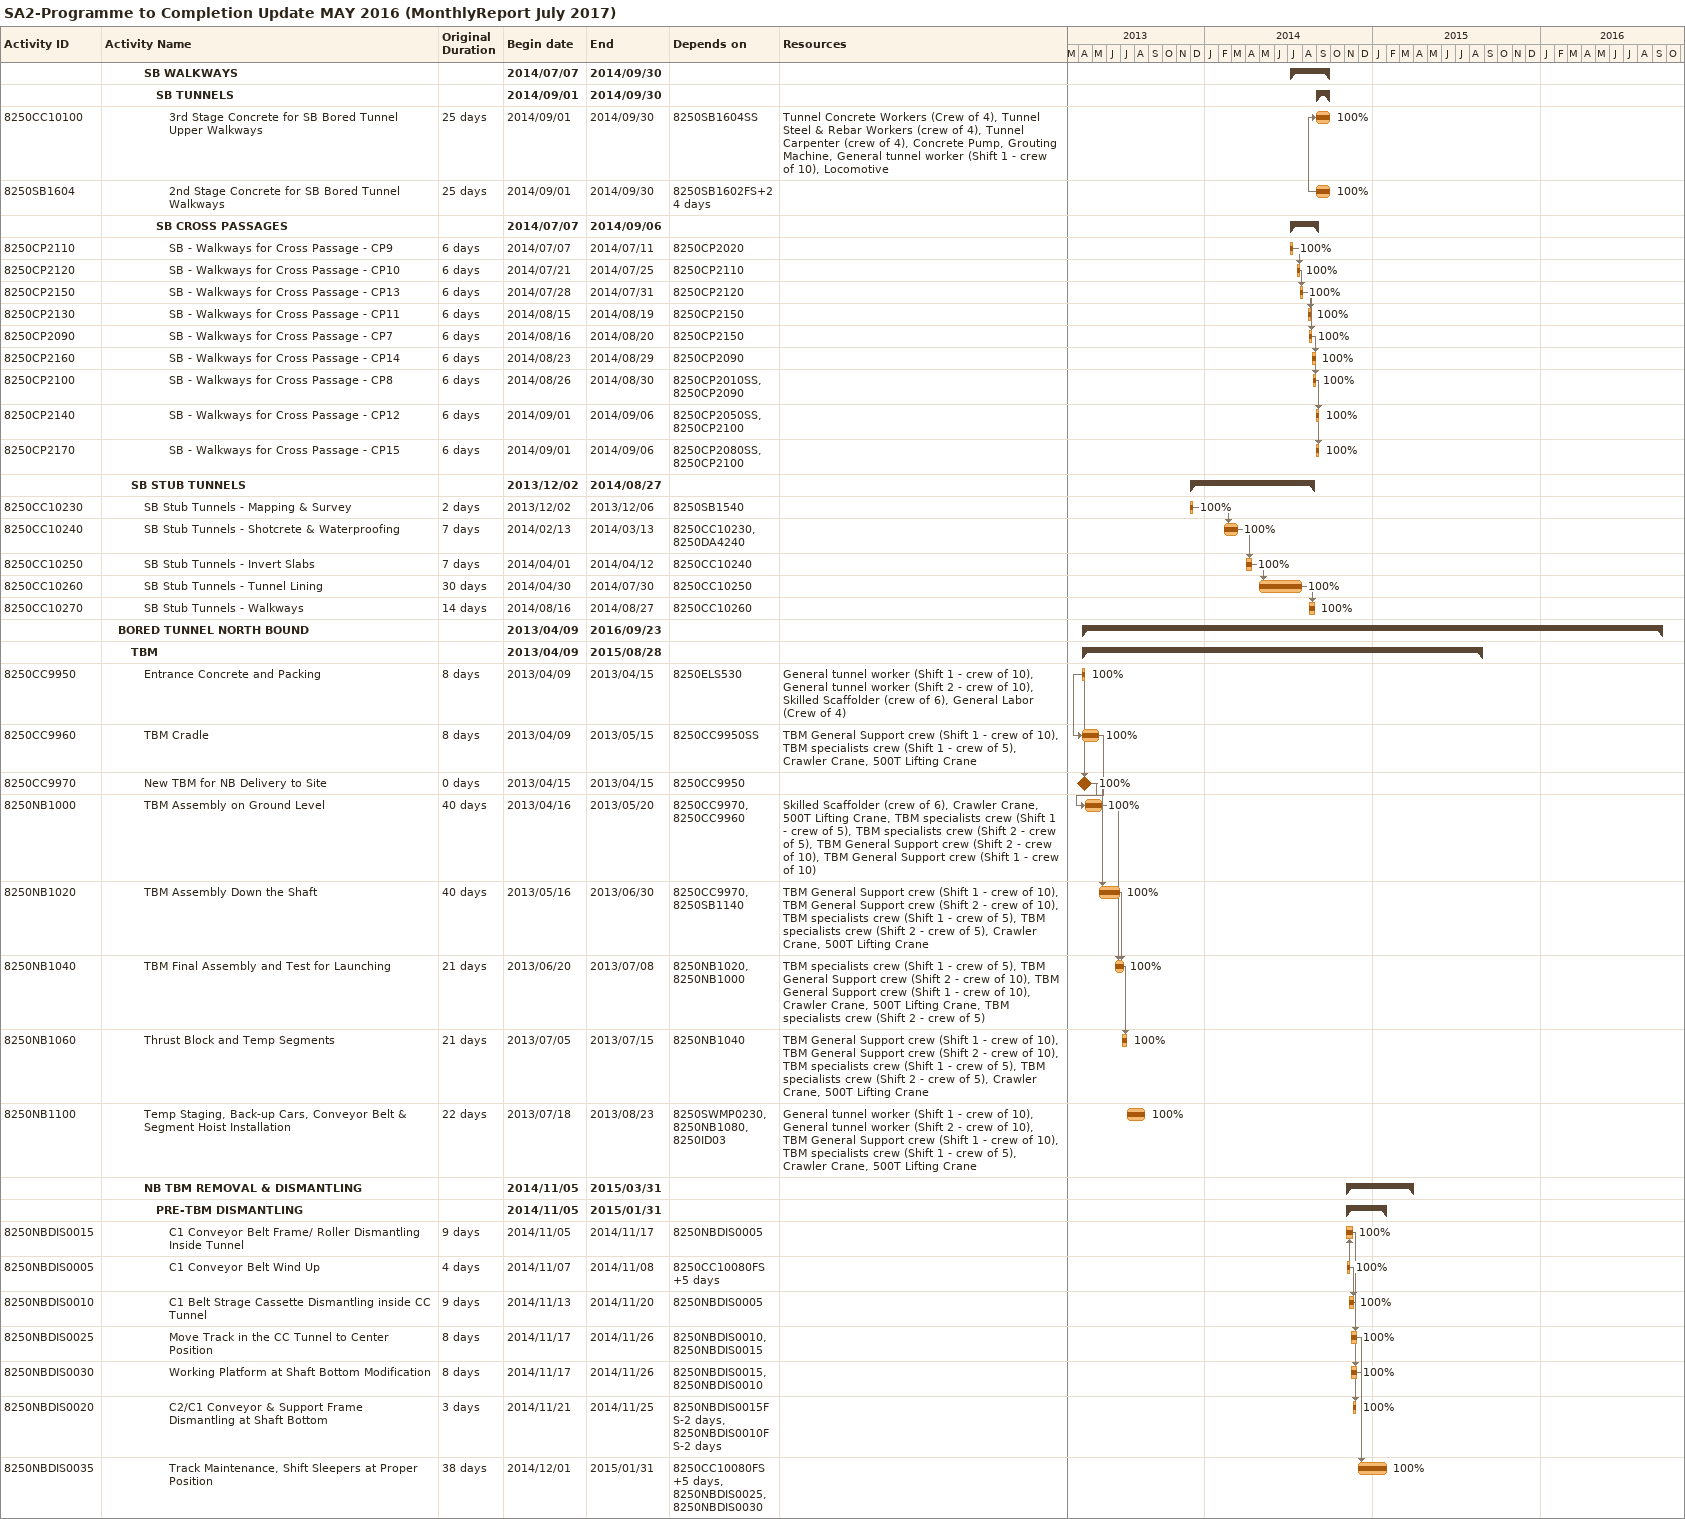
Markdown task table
SA2-Programme to Completion Update MAY 2016 (MonthlyReport July 2017)

| ID | Level | Task | Original duration | Start | Finish | Predecessors | Resources | % complete |
|---|---|---|---|---|---|---|---|---|
|  | 4 | **SB WALKWAYS** |  | 2014-07-07 | 2014-09-30 |  |  |  |
|  | 5 | **SB TUNNELS** |  | 2014-09-01 | 2014-09-30 |  |  |  |
| 8250CC10100 | 6 | 3rd Stage Concrete for SB Bored Tunnel Upper Walkways | 25d | 2014-09-01 | 2014-09-30 | 8250SB1604SS | Tunnel Concrete Workers (Crew of 4), Tunnel Steel & Rebar Workers (crew of 4), Tunnel Carpenter (crew of 4), Concrete Pump, Grouting Machine, General tunnel worker (Shift 1 - crew of 10), Locomotive | 100 |
| 8250SB1604 | 6 | 2nd Stage Concrete for SB Bored Tunnel Walkways | 25d | 2014-09-01 | 2014-09-30 | 8250SB1602FS+24d |  | 100 |
|  | 5 | **SB CROSS PASSAGES** |  | 2014-07-07 | 2014-09-06 |  |  |  |
| 8250CP2110 | 6 | SB - Walkways for Cross Passage - CP9 | 6d | 2014-07-07 | 2014-07-11 | 8250CP2020 |  | 100 |
| 8250CP2120 | 6 | SB - Walkways for Cross Passage - CP10 | 6d | 2014-07-21 | 2014-07-25 | 8250CP2110 |  | 100 |
| 8250CP2150 | 6 | SB - Walkways for Cross Passage - CP13 | 6d | 2014-07-28 | 2014-07-31 | 8250CP2120 |  | 100 |
| 8250CP2130 | 6 | SB - Walkways for Cross Passage - CP11 | 6d | 2014-08-15 | 2014-08-19 | 8250CP2150 |  | 100 |
| 8250CP2090 | 6 | SB - Walkways for Cross Passage - CP7 | 6d | 2014-08-16 | 2014-08-20 | 8250CP2150 |  | 100 |
| 8250CP2160 | 6 | SB - Walkways for Cross Passage - CP14 | 6d | 2014-08-23 | 2014-08-29 | 8250CP2090 |  | 100 |
| 8250CP2100 | 6 | SB - Walkways for Cross Passage - CP8 | 6d | 2014-08-26 | 2014-08-30 | 8250CP2010SS, 8250CP2090 |  | 100 |
| 8250CP2140 | 6 | SB - Walkways for Cross Passage - CP12 | 6d | 2014-09-01 | 2014-09-06 | 8250CP2050SS, 8250CP2100 |  | 100 |
| 8250CP2170 | 6 | SB - Walkways for Cross Passage - CP15 | 6d | 2014-09-01 | 2014-09-06 | 8250CP2080SS, 8250CP2100 |  | 100 |
|  | 3 | **SB STUB TUNNELS** |  | 2013-12-02 | 2014-08-27 |  |  |  |
| 8250CC10230 | 4 | SB Stub Tunnels - Mapping & Survey | 2d | 2013-12-02 | 2013-12-06 | 8250SB1540 |  | 100 |
| 8250CC10240 | 4 | SB Stub Tunnels - Shotcrete & Waterproofing | 7d | 2014-02-13 | 2014-03-13 | 8250CC10230, 8250DA4240 |  | 100 |
| 8250CC10250 | 4 | SB Stub Tunnels - Invert Slabs | 7d | 2014-04-01 | 2014-04-12 | 8250CC10240 |  | 100 |
| 8250CC10260 | 4 | SB Stub Tunnels - Tunnel Lining | 30d | 2014-04-30 | 2014-07-30 | 8250CC10250 |  | 100 |
| 8250CC10270 | 4 | SB Stub Tunnels - Walkways | 14d | 2014-08-16 | 2014-08-27 | 8250CC10260 |  | 100 |
|  | 2 | **BORED TUNNEL NORTH BOUND** |  | 2013-04-09 | 2016-09-23 |  |  |  |
|  | 3 | **TBM** |  | 2013-04-09 | 2015-08-28 |  |  |  |
| 8250CC9950 | 4 | Entrance Concrete and Packing | 8d | 2013-04-09 | 2013-04-15 | 8250ELS530 | General tunnel worker (Shift 1 - crew of 10), General tunnel worker (Shift 2 - crew of 10), Skilled Scaffolder (crew of 6), General Labor (Crew of 4) | 100 |
| 8250CC9960 | 4 | TBM Cradle | 8d | 2013-04-09 | 2013-05-15 | 8250CC9950SS | TBM General Support crew (Shift 1 - crew of 10), TBM specialists crew (Shift 1 - crew of 5), Crawler Crane, 500T Lifting Crane | 100 |
| 8250CC9970 | 4 | New TBM for NB Delivery to Site | 0d | 2013-04-15 | 2013-04-15 | 8250CC9950 |  | 100 |
| 8250NB1000 | 4 | TBM Assembly on Ground Level | 40d | 2013-04-16 | 2013-05-20 | 8250CC9970, 8250CC9960 | Skilled Scaffolder (crew of 6), Crawler Crane, 500T Lifting Crane, TBM specialists crew (Shift 1 - crew of 5), TBM specialists crew (Shift 2 - crew of 5), TBM General Support crew (Shift 2 - crew of 10), TBM General Support crew (Shift 1 - crew of 10) | 100 |
| 8250NB1020 | 4 | TBM Assembly Down the Shaft | 40d | 2013-05-16 | 2013-06-30 | 8250CC9970, 8250SB1140 | TBM General Support crew (Shift 1 - crew of 10), TBM General Support crew (Shift 2 - crew of 10), TBM specialists crew (Shift 1 - crew of 5), TBM specialists crew (Shift 2 - crew of 5), Crawler Crane, 500T Lifting Crane | 100 |
| 8250NB1040 | 4 | TBM Final Assembly and Test for Launching | 21d | 2013-06-20 | 2013-07-08 | 8250NB1020, 8250NB1000 | TBM specialists crew (Shift 1 - crew of 5), TBM General Support crew (Shift 2 - crew of 10), TBM General Support crew (Shift 1 - crew of 10), Crawler Crane, 500T Lifting Crane, TBM specialists crew (Shift 2 - crew of 5) | 100 |
| 8250NB1060 | 4 | Thrust Block and Temp Segments | 21d | 2013-07-05 | 2013-07-15 | 8250NB1040 | TBM General Support crew (Shift 1 - crew of 10), TBM General Support crew (Shift 2 - crew of 10), TBM specialists crew (Shift 1 - crew of 5), TBM specialists crew (Shift 2 - crew of 5), Crawler Crane, 500T Lifting Crane | 100 |
| 8250NB1100 | 4 | Temp Staging, Back-up Cars, Conveyor Belt & Segment Hoist Installation | 22d | 2013-07-18 | 2013-08-23 | 8250SWMP0230, 8250NB1080, 8250ID03 | General tunnel worker (Shift 1 - crew of 10), General tunnel worker (Shift 2 - crew of 10), TBM General Support crew (Shift 1 - crew of 10), TBM specialists crew (Shift 1 - crew of 5), Crawler Crane, 500T Lifting Crane | 100 |
|  | 4 | **NB TBM REMOVAL & DISMANTLING** |  | 2014-11-05 | 2015-03-31 |  |  |  |
|  | 5 | **PRE-TBM DISMANTLING** |  | 2014-11-05 | 2015-01-31 |  |  |  |
| 8250NBDIS0015 | 6 | C1 Conveyor Belt Frame/ Roller Dismantling Inside Tunnel | 9d | 2014-11-05 | 2014-11-17 | 8250NBDIS0005 |  | 100 |
| 8250NBDIS0005 | 6 | C1 Conveyor Belt Wind Up | 4d | 2014-11-07 | 2014-11-08 | 8250CC10080FS+5d |  | 100 |
| 8250NBDIS0010 | 6 | C1 Belt Strage Cassette Dismantling inside CC Tunnel | 9d | 2014-11-13 | 2014-11-20 | 8250NBDIS0005 |  | 100 |
| 8250NBDIS0025 | 6 | Move Track in the CC Tunnel to Center Position | 8d | 2014-11-17 | 2014-11-26 | 8250NBDIS0010, 8250NBDIS0015 |  | 100 |
| 8250NBDIS0030 | 6 | Working Platform at Shaft Bottom Modification | 8d | 2014-11-17 | 2014-11-26 | 8250NBDIS0015, 8250NBDIS0010 |  | 100 |
| 8250NBDIS0020 | 6 | C2/C1 Conveyor & Support Frame Dismantling at Shaft Bottom | 3d | 2014-11-21 | 2014-11-25 | 8250NBDIS0015FS-2d, 8250NBDIS0010FS-2d |  | 100 |
| 8250NBDIS0035 | 6 | Track Maintenance, Shift Sleepers at Proper Position | 38d | 2014-12-01 | 2015-01-31 | 8250CC10080FS+5d, 8250NBDIS0025, 8250NBDIS0030 |  | 100 |
